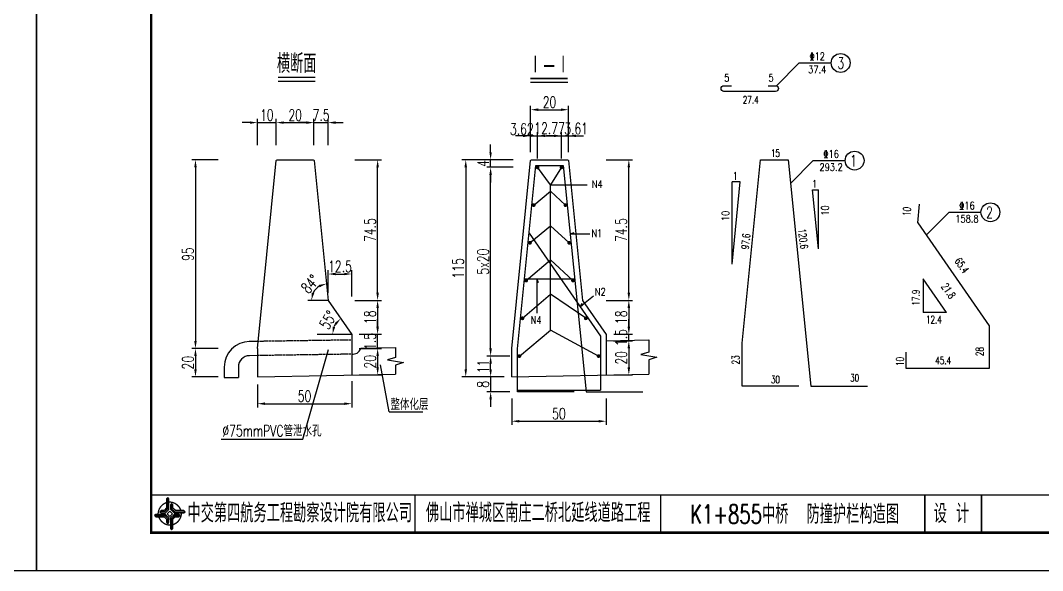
# Model space of a CAD drawing. Header units: millimetres. Extents: x -51 to 12129, y -1309 to -715.
# Drawn here: x 9185.1 to 9455.9, y -1308.7 to -1162.9 of the extents above; entities that cross this region are included whole.
import ezdxf
from ezdxf.enums import TextEntityAlignment as Align

# ---------------------------------------------------------------- set-up
doc = ezdxf.new("R2010")
doc.units = ezdxf.units.MM
doc.header["$LTSCALE"] = 0.25
doc.linetypes.add('HIDDEN', pattern=[0.375, 0.25, -0.125])
doc.layers.add('TEXT', color=7, linetype='Continuous', lineweight=18)
for name, color, linetype in [('图框', 7, 'Continuous'), ('尺寸标注', 2, 'Continuous'), ('文字', 7, 'Continuous'), ('文字字符', 7, 'Continuous'), ('标注', 4, 'Continuous'), ('结构', 7, 'Continuous'), ('结构虚线', 6, 'HIDDEN'), ('钢筋', 6, 'Continuous'), ('钢筋1', 3, 'Continuous'), ('钢筋2', 4, 'Continuous')]:
    doc.layers.add(name, color=color, linetype=linetype)
doc.styles.get("Standard").update_dxf_attribs({"font": 'simplex1.shx', "width": 0.7, "bigfont": 'hztxt.shx'})
doc.styles.add('TEXT', font='simplex1.shx', dxfattribs={"width": 0.7, "bigfont": 'hztxt.shx'})
doc.dimstyles.new('比例1：20', dxfattribs={"dimtxt": 3, "dimasz": 2, "dimexe": 1, "dimexo": 2, "dimgap": 0.5, "dimtad": 1, "dimlfac": 2, "dimzin": 13, "dimdsep": 46, "dimtxsty": 'Standard', "dimcen": -0.09, "dimclrd": 256, "dimclre": 256, "dimclrt": 7, "dimaunit": 1, "dimadec": 0, "dimazin": 0, "dimtfac": 0.0005, "dimtix": 1, "dimtmove": 2, "dimatfit": 3, "dimldrblk": 'DIM', "dimfxl": 0, "dimtolj": 1, "dimtzin": 13, "dimarcsym": 0})

# ---------------------------------------------------------------- blocks, each defined once
blk = doc.blocks.new('*D1771')
at = {"layer": 'Defpoints', "color": 0}
for p in [(9266.65, -1237.07), (9268.06, -1244.46), (9263.76, -1246.07), (9272.9, -1246.07), (9272.9, -1246.07)]:
    blk.add_point(p, dxfattribs=at)
at = {"layer": '标注', "lineweight": -2}
blk.add_arc((9272.9, -1246.07), 5.11, 147.3689, 157.409, dxfattribs=at)
at = {"layer": '标注'}
for points in [[(9268.36, -1243.09), (9268.84, -1243.55), (9269.99, -1241.88)], [(9268.51, -1244.18), (9267.86, -1244.05), (9267.79, -1246.07)]]:
    blk.add_solid(points, dxfattribs=at)
at = {"layer": '标注', "color": 7, "insert": (9266.64, -1242.28), "char_height": 3, "attachment_point": 5, "rotation": 58.792}
blk.add_mtext('\\A1;55°', dxfattribs=at)
blk = doc.blocks.new('DIM')
blk.add_lwpolyline([(-1, -0.1, 0.2, 0, 0), (0, 0, 0, 0, 0)], format="xyseb")
blk = doc.blocks.new('*D1565')
at = {"layer": 'Defpoints', "color": 0}
for p in [(9252.9, -1189.98), (9252.9, -1199.82), (9247.9, -1249.82)]:
    blk.add_point(p, dxfattribs=at)
at = {"layer": '标注', "lineweight": -2}
for p, q in [((9245.9, -1189.98), (9243.9, -1189.98)), ((9247.9, -1195.98), (9247.9, -1188.98)), ((9247.9, -1189.98), (9252.9, -1189.98)), ((9252.9, -1195.98), (9252.9, -1188.98)), ((9254.9, -1189.98), (9256.9, -1189.98))]:
    blk.add_line(p, q, dxfattribs=at)
at = {"layer": '标注'}
for points in [[(9245.9, -1189.64), (9245.9, -1190.31), (9247.9, -1189.98)], [(9254.9, -1189.64), (9254.9, -1190.31), (9252.9, -1189.98)]]:
    blk.add_solid(points, dxfattribs=at)
at = {"layer": '标注', "color": 7, "insert": (9250.4, -1187.98), "char_height": 3, "attachment_point": 5}
blk.add_mtext('\\A1;10', dxfattribs=at)
blk = doc.blocks.new('*D1566')
at = {"layer": 'Defpoints', "color": 0}
for p in [(9262.9, -1189.98), (9252.9, -1199.82), (9262.9, -1199.82)]:
    blk.add_point(p, dxfattribs=at)
at = {"layer": '标注', "lineweight": -2}
for p, q in [((9252.9, -1195.98), (9252.9, -1188.98)), ((9254.9, -1189.98), (9260.9, -1189.98)), ((9262.9, -1195.98), (9262.9, -1188.98))]:
    blk.add_line(p, q, dxfattribs=at)
at = {"layer": '标注'}
for points in [[(9254.9, -1189.64), (9254.9, -1190.31), (9252.9, -1189.98)], [(9260.9, -1189.64), (9260.9, -1190.31), (9262.9, -1189.98)]]:
    blk.add_solid(points, dxfattribs=at)
at = {"layer": '标注', "color": 7, "insert": (9257.9, -1187.98), "char_height": 3, "attachment_point": 5}
blk.add_mtext('\\A1;20', dxfattribs=at)
blk = doc.blocks.new('*D1567')
at = {"layer": 'Defpoints', "color": 0}
for p in [(9266.65, -1189.98), (9262.9, -1199.82), (9266.65, -1237.07)]:
    blk.add_point(p, dxfattribs=at)
at = {"layer": '标注', "lineweight": -2}
for p, q in [((9260.9, -1189.98), (9258.9, -1189.98)), ((9262.9, -1195.98), (9262.9, -1188.98)), ((9262.9, -1189.98), (9266.65, -1189.98)), ((9266.65, -1195.98), (9266.65, -1188.98)), ((9268.65, -1189.98), (9270.65, -1189.98))]:
    blk.add_line(p, q, dxfattribs=at)
at = {"layer": '标注'}
for points in [[(9260.9, -1189.64), (9260.9, -1190.31), (9262.9, -1189.98)], [(9268.65, -1189.64), (9268.65, -1190.31), (9266.65, -1189.98)]]:
    blk.add_solid(points, dxfattribs=at)
at = {"layer": '标注', "color": 7, "insert": (9264.78, -1187.98), "char_height": 3, "attachment_point": 5}
blk.add_mtext('\\A1;7.5', dxfattribs=at)
blk = doc.blocks.new('*D1772')
at = {"layer": 'Defpoints', "color": 0}
for p in [(9272.9, -1230.09), (9266.65, -1237.07), (9272.9, -1246.07)]:
    blk.add_point(p, dxfattribs=at)
at = {"layer": '标注', "lineweight": -2}
for p, q in [((9266.65, -1235.07), (9266.65, -1229.09)), ((9272.9, -1236.09), (9272.9, -1229.09)), ((9268.65, -1230.09), (9270.9, -1230.09))]:
    blk.add_line(p, q, dxfattribs=at)
at = {"layer": '标注'}
for points in [[(9268.65, -1229.75), (9268.65, -1230.42), (9266.65, -1230.09)], [(9270.9, -1229.75), (9270.9, -1230.42), (9272.9, -1230.09)]]:
    blk.add_solid(points, dxfattribs=at)
at = {"layer": '标注', "color": 7, "insert": (9269.78, -1228.09), "char_height": 3, "attachment_point": 5}
blk.add_mtext('\\A1;12.5', dxfattribs=at)
blk = doc.blocks.new('*D1773')
at = {"layer": 'Defpoints', "color": 0}
for p in [(9272.9, -1246.07), (9279.76, -1246.07), (9272.9, -1249.82)]:
    blk.add_point(p, dxfattribs=at)
at = {"layer": '标注', "lineweight": -2}
for p, q in [((9279.76, -1244.07), (9279.76, -1242.07)), ((9274.9, -1246.07), (9280.76, -1246.07)), ((9279.76, -1249.82), (9279.76, -1246.07)), ((9274.9, -1249.82), (9280.76, -1249.82)), ((9279.76, -1251.82), (9279.76, -1253.82))]:
    blk.add_line(p, q, dxfattribs=at)
at = {"layer": '标注'}
for points in [[(9279.43, -1244.07), (9280.09, -1244.07), (9279.76, -1246.07)], [(9279.43, -1251.82), (9280.09, -1251.82), (9279.76, -1249.82)]]:
    blk.add_solid(points, dxfattribs=at)
at = {"layer": '标注', "color": 7, "insert": (9277.76, -1247.95), "char_height": 3, "attachment_point": 5, "rotation": 90}
blk.add_mtext('\\A1;1.5', dxfattribs=at)
blk = doc.blocks.new('*D1774')
at = {"layer": 'Defpoints', "color": 0}
for p in [(9266.65, -1237.07), (9272.9, -1246.07), (9279.76, -1246.07)]:
    blk.add_point(p, dxfattribs=at)
at = {"layer": '标注', "lineweight": -2}
for p, q in [((9273.76, -1237.07), (9280.76, -1237.07)), ((9279.76, -1239.07), (9279.76, -1244.07)), ((9274.9, -1246.07), (9280.76, -1246.07))]:
    blk.add_line(p, q, dxfattribs=at)
at = {"layer": '标注'}
for points in [[(9279.43, -1239.07), (9280.09, -1239.07), (9279.76, -1237.07)], [(9279.43, -1244.07), (9280.09, -1244.07), (9279.76, -1246.07)]]:
    blk.add_solid(points, dxfattribs=at)
at = {"layer": '标注', "color": 7, "insert": (9277.76, -1241.57), "char_height": 3, "attachment_point": 5, "rotation": 90}
blk.add_mtext('\\A1;18', dxfattribs=at)
blk = doc.blocks.new('*D1568')
at = {"layer": 'Defpoints', "color": 0}
for p in [(9262.9, -1199.82), (9279.76, -1199.82), (9266.65, -1237.07)]:
    blk.add_point(p, dxfattribs=at)
at = {"layer": '标注', "lineweight": -2}
for p, q in [((9273.76, -1199.82), (9280.76, -1199.82)), ((9279.76, -1235.07), (9279.76, -1201.82)), ((9273.76, -1237.07), (9280.76, -1237.07))]:
    blk.add_line(p, q, dxfattribs=at)
at = {"layer": '标注'}
for points in [[(9279.43, -1201.82), (9280.09, -1201.82), (9279.76, -1199.82)], [(9279.43, -1235.07), (9280.09, -1235.07), (9279.76, -1237.07)]]:
    blk.add_solid(points, dxfattribs=at)
at = {"layer": '标注', "color": 7, "insert": (9277.76, -1218.45), "char_height": 3, "attachment_point": 5, "rotation": 90}
blk.add_mtext('\\A1;74.5', dxfattribs=at)
blk = doc.blocks.new('*D1569')
at = {"layer": 'Defpoints', "color": 0}
for p in [(9252.9, -1199.82), (9231.49, -1249.82), (9247.05, -1249.82)]:
    blk.add_point(p, dxfattribs=at)
at = {"layer": '标注', "lineweight": -2}
for p, q in [((9237.49, -1199.82), (9230.49, -1199.82)), ((9231.49, -1201.82), (9231.49, -1247.82)), ((9237.49, -1249.82), (9230.49, -1249.82))]:
    blk.add_line(p, q, dxfattribs=at)
at = {"layer": '标注'}
for points in [[(9231.16, -1201.82), (9231.83, -1201.82), (9231.49, -1199.82)], [(9231.16, -1247.82), (9231.83, -1247.82), (9231.49, -1249.82)]]:
    blk.add_solid(points, dxfattribs=at)
at = {"layer": '标注', "color": 7, "insert": (9229.49, -1224.82), "char_height": 3, "attachment_point": 5, "rotation": 90}
blk.add_mtext('\\A1;95', dxfattribs=at)
blk = doc.blocks.new('*D1570')
at = {"layer": 'Defpoints', "color": 0}
for p in [(9272.9, -1254.82), (9247.9, -1257.33), (9272.9, -1264.45)]:
    blk.add_point(p, dxfattribs=at)
at = {"layer": '标注', "lineweight": -2}
for p, q in [((9247.9, -1259.33), (9247.9, -1265.45)), ((9272.9, -1258.45), (9272.9, -1265.45)), ((9249.9, -1264.45), (9270.9, -1264.45))]:
    blk.add_line(p, q, dxfattribs=at)
at = {"layer": '标注'}
for points in [[(9249.9, -1264.11), (9249.9, -1264.78), (9247.9, -1264.45)], [(9270.9, -1264.11), (9270.9, -1264.78), (9272.9, -1264.45)]]:
    blk.add_solid(points, dxfattribs=at)
at = {"layer": '标注', "color": 7, "insert": (9260.4, -1262.45), "char_height": 3, "attachment_point": 5}
blk.add_mtext('\\A1;50', dxfattribs=at)
blk = doc.blocks.new('*D1571')
at = {"layer": 'Defpoints', "color": 0}
for p in [(9247.9, -1249.82), (9231.49, -1257.33), (9247.9, -1257.33)]:
    blk.add_point(p, dxfattribs=at)
at = {"layer": '标注', "lineweight": -2}
for p, q in [((9237.49, -1249.82), (9230.49, -1249.82)), ((9231.49, -1251.82), (9231.49, -1255.33)), ((9237.49, -1257.33), (9230.49, -1257.33))]:
    blk.add_line(p, q, dxfattribs=at)
at = {"layer": '标注'}
for points in [[(9231.16, -1251.82), (9231.83, -1251.82), (9231.49, -1249.82)], [(9231.16, -1255.33), (9231.83, -1255.33), (9231.49, -1257.33)]]:
    blk.add_solid(points, dxfattribs=at)
at = {"layer": '标注', "color": 7, "insert": (9229.49, -1253.58), "char_height": 3, "attachment_point": 5, "rotation": 90}
blk.add_mtext('\\A1;20', dxfattribs=at)
blk = doc.blocks.new('*D1572')
at = {"layer": 'Defpoints', "color": 0}
for p in [(9272.9, -1249.82), (9272.9, -1256.83), (9279.76, -1256.83)]:
    blk.add_point(p, dxfattribs=at)
at = {"layer": '标注', "lineweight": -2}
for p, q in [((9274.9, -1249.82), (9280.76, -1249.82)), ((9279.76, -1251.82), (9279.76, -1254.83)), ((9274.9, -1256.83), (9280.76, -1256.83))]:
    blk.add_line(p, q, dxfattribs=at)
at = {"layer": '标注'}
for points in [[(9279.43, -1251.82), (9280.09, -1251.82), (9279.76, -1249.82)], [(9279.43, -1254.83), (9280.09, -1254.83), (9279.76, -1256.83)]]:
    blk.add_solid(points, dxfattribs=at)
at = {"layer": '标注', "color": 7, "insert": (9277.76, -1253.33), "char_height": 3, "attachment_point": 5, "rotation": 90}
blk.add_mtext('\\A1;20', dxfattribs=at)
blk = doc.blocks.new('*D1573')
at = {"layer": 'Defpoints', "color": 0}
for p in [(9262.9, -1199.82), (9264.17, -1233.38), (9261.23, -1237.07), (9266.65, -1237.07), (9266.65, -1237.07)]:
    blk.add_point(p, dxfattribs=at)
at = {"layer": '标注', "lineweight": -2}
blk.add_arc((9266.65, -1237.07), 4.45, 121.7168, 154.0319, dxfattribs=at)
at = {"layer": '标注'}
for points in [[(9264.2, -1232.97), (9264.42, -1233.6), (9266.2, -1232.65)], [(9262.97, -1235.2), (9262.32, -1235.05), (9262.2, -1237.07)]]:
    blk.add_solid(points, dxfattribs=at)
at = {"layer": '标注', "color": 7, "insert": (9261.87, -1232.75), "char_height": 3, "attachment_point": 5, "rotation": 47.8743}
blk.add_mtext('\\A1;84°', dxfattribs=at)
blk = doc.blocks.new('*D1775')
at = {"layer": 'Defpoints', "color": 0}
for p in [(9340.27, -1247.78), (9340.31, -1246.07), (9346.32, -1246.07)]:
    blk.add_point(p, dxfattribs=at)
at = {"layer": '标注', "lineweight": -2}
for p, q in [((9346.32, -1244.07), (9346.32, -1242.07)), ((9342.27, -1247.78), (9347.32, -1247.78)), ((9342.31, -1246.07), (9347.32, -1246.07)), ((9346.32, -1247.78), (9346.32, -1246.07)), ((9346.32, -1249.78), (9346.32, -1251.78))]:
    blk.add_line(p, q, dxfattribs=at)
at = {"layer": '标注'}
for points in [[(9345.99, -1244.07), (9346.65, -1244.07), (9346.32, -1246.07)], [(9345.99, -1249.78), (9346.65, -1249.78), (9346.32, -1247.78)]]:
    blk.add_solid(points, dxfattribs=at)
at = {"layer": '标注', "color": 7, "insert": (9344.32, -1246.93), "char_height": 3, "attachment_point": 5, "rotation": 90}
blk.add_mtext('\\A1;1.5', dxfattribs=at)
blk = doc.blocks.new('*D1776')
at = {"layer": 'Defpoints', "color": 0}
for p in [(9334.06, -1237.07), (9340.31, -1246.07), (9346.32, -1246.07)]:
    blk.add_point(p, dxfattribs=at)
at = {"layer": '标注', "lineweight": -2}
for p, q in [((9340.32, -1237.07), (9347.32, -1237.07)), ((9346.32, -1239.07), (9346.32, -1244.07)), ((9342.31, -1246.07), (9347.32, -1246.07))]:
    blk.add_line(p, q, dxfattribs=at)
at = {"layer": '标注'}
for points in [[(9345.99, -1239.07), (9346.65, -1239.07), (9346.32, -1237.07)], [(9345.99, -1244.07), (9346.65, -1244.07), (9346.32, -1246.07)]]:
    blk.add_solid(points, dxfattribs=at)
at = {"layer": '标注', "color": 7, "insert": (9344.32, -1241.57), "char_height": 3, "attachment_point": 5, "rotation": 90}
blk.add_mtext('\\A1;18', dxfattribs=at)
blk = doc.blocks.new('*D1574')
at = {"layer": 'Defpoints', "color": 0}
for p in [(9330.31, -1199.82), (9346.32, -1199.82), (9334.06, -1237.07)]:
    blk.add_point(p, dxfattribs=at)
at = {"layer": '标注', "lineweight": -2}
for p, q in [((9340.32, -1199.82), (9347.32, -1199.82)), ((9346.32, -1235.07), (9346.32, -1201.82)), ((9340.32, -1237.07), (9347.32, -1237.07))]:
    blk.add_line(p, q, dxfattribs=at)
at = {"layer": '标注'}
for points in [[(9345.99, -1201.82), (9346.65, -1201.82), (9346.32, -1199.82)], [(9345.99, -1235.07), (9346.65, -1235.07), (9346.32, -1237.07)]]:
    blk.add_solid(points, dxfattribs=at)
at = {"layer": '标注', "color": 7, "insert": (9344.32, -1218.45), "char_height": 3, "attachment_point": 5, "rotation": 90}
blk.add_mtext('\\A1;74.5', dxfattribs=at)
blk = doc.blocks.new('*D1575')
at = {"layer": 'Defpoints', "color": 0}
for p in [(9340.31, -1254.82), (9315.31, -1257.33), (9340.31, -1269.09)]:
    blk.add_point(p, dxfattribs=at)
at = {"layer": '标注', "lineweight": -2}
for p, q in [((9315.31, -1263.09), (9315.31, -1270.09)), ((9340.31, -1263.09), (9340.31, -1270.09)), ((9317.31, -1269.09), (9338.31, -1269.09))]:
    blk.add_line(p, q, dxfattribs=at)
at = {"layer": '标注'}
for points in [[(9317.31, -1268.76), (9317.31, -1269.43), (9315.31, -1269.09)], [(9338.31, -1268.76), (9338.31, -1269.43), (9340.31, -1269.09)]]:
    blk.add_solid(points, dxfattribs=at)
at = {"layer": '标注', "color": 7, "insert": (9327.81, -1267.09), "char_height": 3, "attachment_point": 5}
blk.add_mtext('\\A1;50', dxfattribs=at)
blk = doc.blocks.new('*D1576')
at = {"layer": 'Defpoints', "color": 0}
for p in [(9340.27, -1247.78), (9340.31, -1256.83), (9346.32, -1256.83)]:
    blk.add_point(p, dxfattribs=at)
at = {"layer": '标注', "lineweight": -2}
for p, q in [((9342.27, -1247.78), (9347.32, -1247.78)), ((9346.32, -1249.78), (9346.32, -1254.83)), ((9342.31, -1256.83), (9347.32, -1256.83))]:
    blk.add_line(p, q, dxfattribs=at)
at = {"layer": '标注'}
for points in [[(9345.99, -1249.78), (9346.65, -1249.78), (9346.32, -1247.78)], [(9345.99, -1254.83), (9346.65, -1254.83), (9346.32, -1256.83)]]:
    blk.add_solid(points, dxfattribs=at)
at = {"layer": '标注', "color": 7, "insert": (9344.32, -1252.3), "char_height": 3, "attachment_point": 5, "rotation": 90}
blk.add_mtext('\\A1;20', dxfattribs=at)
blk = doc.blocks.new('*D1577')
at = {"layer": 'Defpoints', "color": 0}
for p in [(9309.7, -1251.82), (9316.81, -1251.82), (9315.31, -1257.33)]:
    blk.add_point(p, dxfattribs=at)
at = {"layer": '标注', "lineweight": -2}
for p, q in [((9314.81, -1251.82), (9308.7, -1251.82)), ((9309.7, -1255.33), (9309.7, -1253.82)), ((9313.31, -1257.33), (9308.7, -1257.33))]:
    blk.add_line(p, q, dxfattribs=at)
at = {"layer": '标注'}
for points in [[(9309.37, -1253.82), (9310.03, -1253.82), (9309.7, -1251.82)], [(9309.37, -1255.33), (9310.03, -1255.33), (9309.7, -1257.33)]]:
    blk.add_solid(points, dxfattribs=at)
at = {"layer": '标注', "color": 7, "insert": (9307.7, -1254.58), "char_height": 3, "attachment_point": 5, "rotation": 90}
blk.add_mtext('\\A1;11', dxfattribs=at)
blk = doc.blocks.new('*D1578')
at = {"layer": 'Defpoints', "color": 0}
for p in [(9309.7, -1201.82), (9321.62, -1201.82), (9316.81, -1251.82)]:
    blk.add_point(p, dxfattribs=at)
at = {"layer": '标注', "lineweight": -2}
for p, q in [((9315.7, -1201.82), (9308.7, -1201.82)), ((9309.7, -1249.82), (9309.7, -1203.82)), ((9314.81, -1251.82), (9308.7, -1251.82))]:
    blk.add_line(p, q, dxfattribs=at)
at = {"layer": '标注'}
for points in [[(9309.37, -1203.82), (9310.03, -1203.82), (9309.7, -1201.82)], [(9309.37, -1249.82), (9310.03, -1249.82), (9309.7, -1251.82)]]:
    blk.add_solid(points, dxfattribs=at)
at = {"layer": '标注', "color": 7, "insert": (9307.7, -1226.82), "char_height": 3, "attachment_point": 5, "rotation": 90}
blk.add_mtext('\\A1;5x20', dxfattribs=at)
blk = doc.blocks.new('*D1579')
at = {"layer": 'Defpoints', "color": 0}
for p in [(9309.7, -1199.82), (9321.62, -1199.82), (9321.62, -1201.82)]:
    blk.add_point(p, dxfattribs=at)
at = {"layer": '标注', "lineweight": -2}
for p, q in [((9309.7, -1197.82), (9309.7, -1195.82)), ((9315.7, -1199.82), (9308.7, -1199.82)), ((9315.7, -1201.82), (9308.7, -1201.82)), ((9309.7, -1201.82), (9309.7, -1199.82)), ((9309.7, -1203.82), (9309.7, -1205.82))]:
    blk.add_line(p, q, dxfattribs=at)
at = {"layer": '标注'}
for points in [[(9309.37, -1197.82), (9310.03, -1197.82), (9309.7, -1199.82)], [(9309.37, -1203.82), (9310.03, -1203.82), (9309.7, -1201.82)]]:
    blk.add_solid(points, dxfattribs=at)
at = {"layer": '标注', "color": 7, "insert": (9307.7, -1200.82), "char_height": 3, "attachment_point": 5, "rotation": 90}
blk.add_mtext('\\A1;4', dxfattribs=at)
blk = doc.blocks.new('*D1580')
at = {"layer": 'Defpoints', "color": 0}
for p in [(9321.62, -1199.82), (9303.11, -1257.33), (9313.31, -1257.33)]:
    blk.add_point(p, dxfattribs=at)
at = {"layer": '标注', "lineweight": -2}
for p, q in [((9309.11, -1199.82), (9302.11, -1199.82)), ((9303.11, -1201.82), (9303.11, -1255.33)), ((9309.11, -1257.33), (9302.11, -1257.33))]:
    blk.add_line(p, q, dxfattribs=at)
at = {"layer": '标注'}
for points in [[(9302.77, -1201.82), (9303.44, -1201.82), (9303.11, -1199.82)], [(9302.77, -1255.33), (9303.44, -1255.33), (9303.11, -1257.33)]]:
    blk.add_solid(points, dxfattribs=at)
at = {"layer": '标注', "color": 7, "insert": (9301.11, -1228.58), "char_height": 3, "attachment_point": 5, "rotation": 90}
blk.add_mtext('\\A1;115', dxfattribs=at)
blk = doc.blocks.new('*D1581')
at = {"layer": 'Defpoints', "color": 0}
for p in [(9315.31, -1257.33), (9309.7, -1261.3), (9316.81, -1261.3)]:
    blk.add_point(p, dxfattribs=at)
at = {"layer": '标注', "lineweight": -2}
for p, q in [((9309.7, -1255.33), (9309.7, -1253.33)), ((9313.31, -1257.33), (9308.7, -1257.33)), ((9309.7, -1257.33), (9309.7, -1261.3)), ((9314.81, -1261.3), (9308.7, -1261.3)), ((9309.7, -1263.3), (9309.7, -1265.3))]:
    blk.add_line(p, q, dxfattribs=at)
at = {"layer": '标注'}
for points in [[(9309.37, -1255.33), (9310.03, -1255.33), (9309.7, -1257.33)], [(9309.37, -1263.3), (9310.03, -1263.3), (9309.7, -1261.3)]]:
    blk.add_solid(points, dxfattribs=at)
at = {"layer": '标注', "color": 7, "insert": (9307.7, -1259.31), "char_height": 3, "attachment_point": 5, "rotation": 90}
blk.add_mtext('\\A1;8', dxfattribs=at)
blk = doc.blocks.new('*D1582')
at = {"layer": 'Defpoints', "color": 0}
for p in [(9322.12, -1193.48), (9320.31, -1199.82), (9322.12, -1201.82)]:
    blk.add_point(p, dxfattribs=at)
at = {"layer": '标注', "lineweight": -2}
for p, q in [((9318.31, -1193.48), (9316.31, -1193.48)), ((9320.31, -1197.82), (9320.31, -1192.48)), ((9320.31, -1193.48), (9322.12, -1193.48)), ((9322.12, -1199.48), (9322.12, -1192.48)), ((9324.12, -1193.48), (9326.12, -1193.48))]:
    blk.add_line(p, q, dxfattribs=at)
at = {"layer": '标注'}
for points in [[(9318.31, -1193.14), (9318.31, -1193.81), (9320.31, -1193.48)], [(9324.12, -1193.14), (9324.12, -1193.81), (9322.12, -1193.48)]]:
    blk.add_solid(points, dxfattribs=at)
at = {"layer": '标注', "color": 7, "insert": (9317.97, -1191.7), "char_height": 3, "attachment_point": 5}
blk.add_mtext('\\A1;3.62', dxfattribs=at)
blk = doc.blocks.new('*D1583')
at = {"layer": 'Defpoints', "color": 0}
for p in [(9328.5, -1193.48), (9322.12, -1201.82), (9328.5, -1201.82)]:
    blk.add_point(p, dxfattribs=at)
at = {"layer": '标注', "lineweight": -2}
for p, q in [((9320.12, -1193.48), (9318.12, -1193.48)), ((9322.12, -1199.48), (9322.12, -1192.48)), ((9322.12, -1193.48), (9328.5, -1193.48)), ((9328.5, -1199.48), (9328.5, -1192.48)), ((9330.5, -1193.48), (9332.5, -1193.48))]:
    blk.add_line(p, q, dxfattribs=at)
at = {"layer": '标注'}
for points in [[(9320.12, -1193.14), (9320.12, -1193.81), (9322.12, -1193.48)], [(9330.5, -1193.14), (9330.5, -1193.81), (9328.5, -1193.48)]]:
    blk.add_solid(points, dxfattribs=at)
at = {"layer": '标注', "color": 7, "insert": (9325.31, -1191.48), "char_height": 3, "attachment_point": 5}
blk.add_mtext('\\A1;12.77', dxfattribs=at)
blk = doc.blocks.new('*D1584')
at = {"layer": 'Defpoints', "color": 0}
for p in [(9330.31, -1193.48), (9328.5, -1201.82), (9330.31, -1199.82)]:
    blk.add_point(p, dxfattribs=at)
at = {"layer": '标注', "lineweight": -2}
for p, q in [((9326.5, -1193.48), (9324.5, -1193.48)), ((9328.5, -1199.48), (9328.5, -1192.48)), ((9328.5, -1193.48), (9330.31, -1193.48)), ((9330.31, -1197.82), (9330.31, -1192.48)), ((9332.31, -1193.48), (9334.31, -1193.48))]:
    blk.add_line(p, q, dxfattribs=at)
at = {"layer": '标注'}
for points in [[(9326.5, -1193.14), (9326.5, -1193.81), (9328.5, -1193.48)], [(9332.31, -1193.14), (9332.31, -1193.81), (9330.31, -1193.48)]]:
    blk.add_solid(points, dxfattribs=at)
at = {"layer": '标注', "color": 7, "insert": (9332.36, -1191.55), "char_height": 3, "attachment_point": 5}
blk.add_mtext('\\A1;3.61', dxfattribs=at)
blk = doc.blocks.new('*D1585')
at = {"layer": 'Defpoints', "color": 0}
for p in [(9330.31, -1186.56), (9320.31, -1199.82), (9330.31, -1199.82)]:
    blk.add_point(p, dxfattribs=at)
at = {"layer": '标注', "lineweight": -2}
for p, q in [((9320.31, -1192.56), (9320.31, -1185.56)), ((9330.31, -1192.56), (9330.31, -1185.56)), ((9322.31, -1186.56), (9328.31, -1186.56))]:
    blk.add_line(p, q, dxfattribs=at)
at = {"layer": '标注'}
for points in [[(9322.31, -1186.22), (9322.31, -1186.89), (9320.31, -1186.56)], [(9328.31, -1186.22), (9328.31, -1186.89), (9330.31, -1186.56)]]:
    blk.add_solid(points, dxfattribs=at)
at = {"layer": '标注', "color": 7, "insert": (9325.31, -1184.56), "char_height": 3, "attachment_point": 5}
blk.add_mtext('\\A1;20', dxfattribs=at)
blk = doc.blocks.new('tb')
at = {"lineweight": -3}
h = blk.add_hatch(color=256, dxfattribs=at)
h.paths.add_polyline_path([(-1.23, -0.13), (-3.78, -0.14), (-4.14, -0.41), (-1.4, -0.44), (-0.56, -1.24), (-0.54, -2.62), (-0.27, -2.2), (-0.26, -1.06)])
h.paths.add_polyline_path([(0.13, -1.08), (0.14, -3.86), (0.41, -4.26), (0.44, -1.24), (1.25, -0.43), (2.66, -0.43), (2.26, -0.16), (1.07, -0.15)])
h.paths.add_polyline_path([(1.08, 0.3), (3.62, 0.3), (4.02, 0.56), (1.25, 0.57), (0.43, 1.39), (0.43, 2.8), (0.16, 2.41), (0.15, 1.24)])
h.paths.add_polyline_path([(-0.28, 1.21), (-0.28, 3.99), (-0.56, 4.39), (-0.57, 1.41), (-1.38, 0.6), (-2.74, 0.56), (-2.33, 0.3), (-1.2, 0.29)])
for p, q in [((-0.56, 4.39), (-0.57, 1.41)), ((0.43, 2.8), (0.43, 1.39)), ((-1.38, 0.6), (-2.74, 0.56)), ((-0.57, 1.41), (-1.38, 0.6)), ((0.43, 1.39), (1.25, 0.57)), ((1.25, 0.57), (4.02, 0.56)), ((-4.14, -0.41), (-1.4, -0.44)), ((-1.4, -0.44), (-0.56, -1.24)), ((-0.56, -1.24), (-0.54, -2.62)), ((0.41, -4.26), (0.44, -1.24)), ((0.44, -1.24), (1.25, -0.43)), ((1.25, -0.43), (2.66, -0.43))]:
    blk.add_line(p, q, dxfattribs=at)
at = {"lineweight": -3, "const_width": 0.35, "flags": 128}
for points in [[(-0.9, 3.02, 0.324167), (-3.16, -0.14)], [(2.88, 0.92, 0.324403), (-0.24, 3.15)], [(0.75, -2.86, 0.325418), (3.02, 0.26)], [(-2.98, -0.76, 0.322976), (0.14, -2.98)]]:
    blk.add_lwpolyline(points, format="xyb", dxfattribs=at)
at = {"lineweight": -3, "flags": 128}
for points in [[(-0.9, 3.99), (-0.9, 1.58), (-1.53, 0.91), (-2.34, 0.91), (-2.74, 0.56), (-2.33, 0.3), (-1.2, 0.29), (-0.28, 1.21), (-0.28, 3.99), (-0.56, 4.39)], [(3.62, 0.92), (1.43, 0.92), (0.77, 1.54), (0.77, 2.38), (0.43, 2.8), (0.16, 2.41), (0.15, 1.24), (1.08, 0.3), (3.62, 0.3), (4.02, 0.56)], [(-0.04, 0.77), (0.68, 0.04), (-0.04, -0.69), (-0.77, 0.05)], [(-3.73, -0.76), (-1.54, -0.76), (-0.89, -1.39), (-0.89, -2.21), (-0.54, -2.62), (-0.27, -2.2), (-0.26, -1.06), (-1.23, -0.13), (-3.78, -0.14), (-4.14, -0.41)], [(0.75, -3.85), (0.75, -1.43), (1.4, -0.78), (2.26, -0.78), (2.66, -0.43), (2.26, -0.16), (1.07, -0.15), (0.13, -1.08), (0.14, -3.86), (0.41, -4.26)]]:
    blk.add_lwpolyline(points, close=True, dxfattribs=at)
blk = doc.blocks.new('123')
at = {"layer": '图框', "color": 2}
blk.add_lwpolyline([(369.33, -1011.65), (369.33, -714.65), (-50.67, -714.65), (-50.67, -1011.65)], close=True, dxfattribs=at)

msp = doc.modelspace()

# ---------------------------------------------------------------- linework, layer by layer
at = {"const_width": 0.7}
msp.add_lwpolyline([(9219.75412, -1298.65471), (9599.75412, -1298.65471), (9599.75412, -1021.65471), (9219.75412, -1021.65471)], close=True, dxfattribs=at)
at = {"ltscale": 2}
for points in [[(9351.62304, -1247.55127), (9351.62304, -1250.7576), (9349.52304, -1251.4576), (9353.72304, -1252.1576), (9351.62304, -1252.8576), (9351.62304, -1256.59998)], [(9284.50208, -1249.59275), (9284.50208, -1252.16572), (9282.40208, -1252.86572), (9286.60208, -1253.56572), (9284.50208, -1254.26572), (9284.50208, -1256.59415)]]:
    msp.add_lwpolyline(points, dxfattribs=at)
at = {"const_width": 0.4}
msp.add_lwpolyline([(9219.75412, -1288.65471), (9599.75412, -1288.65471)], dxfattribs=at)
at = {"layer": '图框', "const_width": 0.4}
for points in [[(9289.64754, -1288.65471), (9289.64754, -1298.65471)], [(9354.75412, -1298.65471), (9354.75412, -1288.65471)], [(9424.75412, -1298.65471), (9424.75412, -1288.65471)], [(9439.75412, -1298.65471), (9439.75412, -1288.65471)]]:
    msp.add_lwpolyline(points, dxfattribs=at)
at = {"layer": '文字'}
for p, q in [((9253.36554, -1178.9968), (9263.22812, -1178.9968)), ((9320.25974, -1179.26916), (9330.12232, -1179.26916))]:
    msp.add_line(p, q, dxfattribs=at)
at = {"layer": '文字', "const_width": 0.4}
for points in [[(9253.36554, -1177.9968), (9263.22812, -1177.9968)], [(9320.25974, -1178.26916), (9330.12232, -1178.26916)]]:
    msp.add_lwpolyline(points, dxfattribs=at)
at = {"layer": '文字'}
for centre in [(9402.44399, -1174.18149), (9406.14413, -1200.04425), (9442.125, -1213.73856)]:
    msp.add_circle(centre, 2.5, dxfattribs=at)
at = {"layer": '标注'}
for p, q in [((9385.43264, -1180.23435), (9391.48551, -1174.18149)), ((9391.48551, -1174.18149), (9399.94399, -1174.18149)), ((9325.54516, -1206.47785), (9322.12286, -1201.82478)), ((9328.50411, -1201.82478), (9325.54516, -1206.47785)), ((9389.13278, -1206.09711), (9395.18564, -1200.04425)), ((9395.18564, -1200.04425), (9403.64413, -1200.04425)), ((9325.54516, -1244.96449), (9325.54516, -1206.47785)), ((9325.54516, -1206.47785), (9335.31339, -1206.47785)), ((9373.66288, -1227.46479), (9375.84341, -1205.65956)), ((9373.66288, -1227.46479), (9373.66288, -1205.65956)), ((9375.84341, -1205.65956), (9373.66288, -1205.65956)), ((9396.59804, -1223.40302), (9394.94687, -1207.74614)), ((9394.94687, -1207.74614), (9396.59804, -1207.74614)), ((9396.59804, -1223.40302), (9396.59804, -1207.74614)), ((9321.12286, -1211.82478), (9325.54516, -1208.1726)), ((9329.51083, -1211.82478), (9325.54516, -1208.1726)), ((9425.11365, -1219.79142), (9431.16652, -1213.73856)), ((9431.16652, -1213.73856), (9439.625, -1213.73856)), ((9320.12286, -1221.82478), (9325.54516, -1217.33912)), ((9330.51754, -1221.82478), (9325.54516, -1217.33912)), ((9330.78281, -1219.46809), (9331.81543, -1219.12231)), ((9330.78281, -1219.46809), (9335.95783, -1219.46809)), ((9319.12286, -1231.82478), (9325.54516, -1226.34106)), ((9331.52425, -1231.82478), (9325.54516, -1226.34106)), ((9321.91439, -1231.32478), (9321.91439, -1240.49659)), ((9321.91439, -1231.32478), (9322.26017, -1232.3574)), ((9321.91439, -1231.32478), (9321.91439, -1233.09529)), ((9430.49685, -1240.25913), (9424.29423, -1231.32737)), ((9424.29423, -1231.32737), (9424.29423, -1240.25913)), ((9318.12286, -1241.82478), (9325.54516, -1235.41743)), ((9334.92654, -1241.82478), (9325.54516, -1235.41743)), ((9333.39359, -1238.74075), (9334.77208, -1237.62968)), ((9334.77208, -1237.62968), (9336.95717, -1235.86847)), ((9333.39359, -1238.74075), (9333.98058, -1237.82352)), ((9430.49685, -1240.25913), (9424.29423, -1240.25913)), ((9317.31288, -1251.82478), (9325.54516, -1244.96449)), ((9338.31288, -1251.82478), (9325.54516, -1244.96449)), ((9259.97205, -1273.85062), (9266.73229, -1250.08915)), ((9282.83083, -1266.56046), (9280.49283, -1254.15037)), ((9282.83083, -1266.56046), (9291.70503, -1266.56046)), ((9238.33564, -1273.85062), (9259.97205, -1273.85062))]:
    msp.add_line(p, q, dxfattribs=at)
at = {"layer": '结构'}
for p, q in [((9340.31288, -1247.77748), (9351.62304, -1247.55127)), ((9275.33051, -1249.77618), (9284.50208, -1249.59275)), ((9247.90041, -1257.32618), (9284.50208, -1256.59415)), ((9315.31288, -1257.32618), (9351.62304, -1256.59998))]:
    msp.add_line(p, q, dxfattribs=at)
msp.add_spline([(9272.90041, -1251.32478), (9274.3436, -1251.05156), (9275.33051, -1249.77618)], degree=3, dxfattribs=at)
at = {"layer": '结构虚线', "linetype": 'ByBlock'}
for p, q in [((9248.08819, -1247.94696), (9245.69034, -1247.98293)), ((9247.90041, -1251.69978), (9245.82203, -1251.73096)), ((9239.11702, -1254.73062), (9239.11702, -1257.4787)), ((9242.86702, -1254.73062), (9242.86702, -1257.4787)), ((9239.11702, -1257.4787), (9242.86702, -1257.4787))]:
    msp.add_line(p, q, dxfattribs=at)
at = {"layer": '结构虚线'}
for p, q in [((9272.90041, -1247.57478), (9248.08819, -1247.94696)), ((9272.90041, -1251.32478), (9247.90034, -1251.69978))]:
    msp.add_line(p, q, dxfattribs=at)
at = {"layer": '结构虚线', "linetype": 'ByBlock'}
for radius, start in [(6.75, 90.2188367), (3, 90.8593722)]:
    msp.add_arc((9245.86702, -1254.73062), radius, start, 180, dxfattribs=at)
at = {"layer": '钢筋'}
for p, q in [((9316.81288, -1249.89959), (9321.67036, -1201.32478)), ((9321.67036, -1201.32478), (9328.95631, -1201.32478)), ((9328.95631, -1201.32478), (9334.99378, -1261.29698)), ((9376.35791, -1248.39959), (9381.21539, -1199.82478)), ((9381.21539, -1199.82478), (9388.50134, -1199.82478)), ((9388.50134, -1199.82478), (9394.5388, -1259.79698)), ((9422.87541, -1216.56838), (9423.37541, -1211.56836)), ((9422.87543, -1216.56837), (9441.81292, -1243.83837)), ((9319.87539, -1219.27454), (9338.81288, -1246.54453)), ((9318.67036, -1231.32478), (9331.97644, -1231.32478)), ((9441.81292, -1243.83837), (9441.81292, -1255.131)), ((9338.81288, -1246.54453), (9338.81288, -1260.85698)), ((9376.35791, -1259.79698), (9376.35791, -1248.39959)), ((9316.81288, -1261.29698), (9316.81288, -1249.89959)), ((9419.81292, -1255.131), (9419.81292, -1250.81833)), ((9441.81292, -1255.131), (9419.81292, -1255.131)), ((9316.81288, -1260.85698), (9338.81288, -1260.85698)), ((9331.81288, -1261.29698), (9316.81288, -1261.29698)), ((9334.99378, -1261.29698), (9349.99378, -1261.29698)), ((9391.35791, -1259.79698), (9376.35791, -1259.79698)), ((9394.5388, -1259.79698), (9409.5388, -1259.79698))]:
    msp.add_line(p, q, dxfattribs=at)
msp.add_lwpolyline([(9383.22115, -1180.20391), (9385.22115, -1180.20391, -1), (9385.22115, -1181.70391), (9371.52115, -1181.70391, -1), (9371.52115, -1180.20391), (9373.52115, -1180.20391)], format="xyb", dxfattribs=at)
at = {"layer": '钢筋', "const_width": 0.5}
for points in [[(9321.8704, -1201.82478, 1), (9322.3704, -1201.82478, 1)], [(9328.25411, -1201.82478, 1), (9328.75411, -1201.82478, 1)], [(9320.87286, -1211.82478, 1), (9321.37286, -1211.82478, 1)], [(9329.26083, -1211.82478, 1), (9329.76083, -1211.82478, 1)], [(9319.87286, -1221.82478, 1), (9320.37286, -1221.82478, 1)], [(9330.26754, -1221.82478, 1), (9330.76754, -1221.82478, 1)], [(9318.87286, -1231.82478, 1), (9319.37286, -1231.82478, 1)], [(9331.27425, -1231.82478, 1), (9331.77425, -1231.82478, 1)], [(9317.87286, -1241.82478, 1), (9318.37286, -1241.82478, 1)], [(9334.67654, -1241.82478, 1), (9335.17654, -1241.82478, 1)], [(9317.06288, -1251.82478, 1), (9317.56288, -1251.82478, 1)], [(9338.06288, -1251.82478, 1), (9338.56288, -1251.82478, 1)]]:
    msp.add_lwpolyline(points, format="xyb", close=True, dxfattribs=at)
at = {"layer": '钢筋1', "color": 7}
for p, q in [((9266.65041, -1237.07478), (9261.2268, -1237.07478)), ((9272.90041, -1246.07478), (9263.75906, -1246.07478))]:
    msp.add_line(p, q, dxfattribs=at)
for points in [[(9247.90041, -1249.82478), (9252.87789, -1200.0499, -0.385313586), (9253.12665, -1199.82478), (9262.67431, -1199.82478, -0.385122823), (9262.92305, -1200.04974), (9266.65041, -1237.07478), (9272.90041, -1246.07478), (9272.90041, -1256.82618)], [(9315.31288, -1257.32618), (9315.31288, -1249.82478), (9320.29037, -1200.0499, -0.385313586), (9320.53913, -1199.82478), (9330.08679, -1199.82478, -0.385122823), (9330.33553, -1200.04974), (9334.06288, -1237.07478), (9340.31288, -1246.07478), (9340.31288, -1256.82618)]]:
    msp.add_lwpolyline(points, format="xyb", dxfattribs=at)
at = {"layer": '钢筋2'}
msp.add_line((9247.90041, -1249.82478), (9247.90041, -1257.32618), dxfattribs=at)

# ---------------------------------------------------------------- block references
at = {"lineweight": -3}
msp.add_blockref('tb', (9224.74985, -1293.64937), dxfattribs=at)
at = {"layer": '标注'}
for p in [(8820, -297), (9240, -297)]:
    msp.add_blockref('123', p, dxfattribs=at)

# ---------------------------------------------------------------- texts
at = {"layer": 'TEXT', "style": 'TEXT', "width": 0.8}
for s, p in [('%%13212', (9396.22752, -1173.4132)), ('37.4', (9396.22752, -1176.9132)), ('%%13216', (9399.92765, -1199.27596)), ('293.2', (9399.92765, -1202.77596)), ('%%13216', (9435.90852, -1212.97027)), ('158.8', (9435.90852, -1216.47027))]:
    msp.add_text(s, height=2, dxfattribs=at).set_placement(p, align=Align.CENTER)
at = {"layer": 'TEXT', "linetype": 'Continuous', "style": 'TEXT', "width": 0.8}
for s, p in [('N4', (9336.50143, -1207.2978)), ('N1', (9336.39877, -1220.3115)), ('N2', (9337.32231, -1235.82392)), ('N4', (9320.30362, -1243.30133))]:
    msp.add_text(s, height=2, dxfattribs=at).set_placement(p)
at = {"layer": '图框', "width": 0.7}
for s, p in [('中交第四航务工程勘察设计院有限公司', (9259.11923, -1293.40626)), ('佛山市禅城区南庄二桥北延线道路工程', (9322.29837, -1293.34001)), ('设 计', (9431.79879, -1293.56012))]:
    msp.add_text(s, height=5, dxfattribs=at).set_placement(p, align=Align.MIDDLE_CENTER)
msp.add_text('K1+855中桥  防撞护栏构造图', height=5, dxfattribs=at).set_placement((9390.22662, -1293.45471), align=Align.MIDDLE)
at = {"layer": '尺寸标注', "color": 7, "style": 'TEXT', "width": 0.8}
for p in [(9373.86488, -1205.11102), (9394.87057, -1207.1976)]:
    msp.add_text('1', height=2, dxfattribs=at).set_placement(p)
for p in [(9399.32191, -1214.63479), (9372.94393, -1216.06861)]:
    msp.add_text('10', height=2, rotation=90, dxfattribs=at).set_placement(p)
at = {"layer": '尺寸标注', "color": 7, "linetype": 'Continuous', "width": 0.7}
for s, p in [('整体化层', (9283.15032, -1266.11739)), ('%%C75mmPVC管泄水孔', (9238.62325, -1273.11344))]:
    msp.add_text(s, height=3, dxfattribs=at).set_placement(p)
at = {"layer": '尺寸标注', "color": 7, "char_height": 2, "attachment_point": 5, "style": 'TEXT'}
for s, insert in [('27.4', (9378.60947, -1183.95138)), ('15', (9385.15992, -1198.07478)), ('12.4', (9427.15867, -1242.1784)), ('45.4', (9429.62101, -1253.00429)), ('30', (9406.15947, -1257.60698)), ('30', (9385.15992, -1258.04698))]:
    msp.add_mtext(s, dxfattribs=dict(at, insert=insert))
for s, insert, rotation in [('10', (9419.97166, -1213.50487), 84.2894069), ('120.6', (9392.49966, -1220.75932), 276.0201335), ('97.6', (9377.29355, -1221.45587), 84.2894069), ('65.4', (9434.55621, -1227.80162), 304.7778314), ('17.9', (9422.36666, -1236.34552), 90), ('21.8', (9431.03723, -1234.55837), 304.7778314), ('28', (9439.26695, -1250.6422), 90), ('23', (9374.60791, -1252.84512), 90), ('10', (9418.1569, -1253.23405), 90)]:
    msp.add_mtext(s, dxfattribs=dict(at, insert=insert, rotation=rotation))
at = {"layer": '文字', "width": 0.7}
for s, height, p in [('横断面', 5, (9258.3209, -1174.32666)), ('Ⅰ-Ⅰ', 5, (9325.21509, -1174.59901)), ('3', 3, (9402.49316, -1174.20547)), ('1', 3, (9405.89069, -1200.06823)), ('2', 3, (9441.87156, -1213.76254))]:
    msp.add_text(s, height=height, dxfattribs=at).set_placement(p, align=Align.MIDDLE_CENTER)
at = {"layer": '文字字符', "style": 'TEXT', "width": 0.8}
for p in [(9371.59637, -1179.1096), (9383.29637, -1179.1096)]:
    msp.add_text('5', height=2, dxfattribs=at).set_placement(p)

# ---------------------------------------------------------------- dimensions: what is measured, and where the dimension line sits
at = {"layer": '标注'}
for base, p1, p2, picture, middle in [((9330.31043, -1186.55694), (9320.31043, -1199.82478), (9330.31043, -1199.82478), '*D1585', (9325.31043, -1184.55694)), ((9252.90041, -1189.97778), (9247.90041, -1249.82478), (9252.90041, -1199.82478), '*D1565', (9250.40041, -1187.97778)), ((9262.90041, -1189.97778), (9252.90041, -1199.82478), (9262.90041, -1199.82478), '*D1566', (9257.90041, -1187.97778)), ((9266.65041, -1189.97778), (9262.90041, -1199.82478), (9266.65041, -1237.07478), '*D1567', (9264.77541, -1187.97778)), ((9328.50411, -1193.4761), (9322.1204, -1201.82478), (9328.50411, -1201.82478), '*D1583', (9325.31226, -1191.4761)), ((9272.90041, -1230.08817), (9266.65041, -1237.07478), (9272.90041, -1246.07478), '*D1772', (9269.77541, -1228.08817)), ((9272.90041, -1264.44717), (9247.90041, -1257.32618), (9272.90041, -1254.82478), '*D1570', (9260.40041, -1262.44717)), ((9340.31288, -1269.09304), (9315.31288, -1257.32618), (9340.31288, -1254.82478), '*D1575', (9327.81288, -1267.09304))]:
    dim = msp.add_linear_dim(base=base, p1=p1, p2=p2, dimstyle='比例1：20', dxfattribs=at)
    dim.commit()
    dim.dimension.update_dxf_attribs({"geometry": picture, "text_midpoint": middle})
for base, p1, p2, picture, middle in [((9322.1204, -1193.4761), (9320.31043, -1199.82478), (9322.1204, -1201.82478), '*D1582', (9317.96517, -1191.69553)), ((9330.31043, -1193.4761), (9328.50411, -1201.82478), (9330.31043, -1199.82478), '*D1584', (9332.36097, -1191.55169))]:
    dim = msp.add_linear_dim(base=base, p1=p1, p2=p2, dimstyle='比例1：20', dxfattribs=at)
    dim.commit()
    dim.dimension.update_dxf_attribs({"geometry": picture, "text_midpoint": middle, "dimtype": 160})
for base, p1, p2, picture, middle in [((9309.7011, -1199.82478), (9321.62036, -1201.82478), (9321.62036, -1199.82478), '*D1579', (9307.7011, -1200.82478)), ((9279.75848, -1199.82478), (9266.65041, -1237.07478), (9262.90041, -1199.82478), '*D1568', (9277.75848, -1218.44978)), ((9303.10824, -1257.32618), (9321.62036, -1199.82478), (9313.31288, -1257.32618), '*D1580', (9301.10824, -1228.57548)), ((9346.32056, -1199.82478), (9334.06288, -1237.07478), (9330.31288, -1199.82478), '*D1574', (9344.32056, -1218.44978)), ((9279.75848, -1246.07478), (9266.65041, -1237.07478), (9272.90041, -1246.07478), '*D1774', (9277.75848, -1241.57478)), ((9346.32056, -1246.07478), (9334.06288, -1237.07478), (9340.31288, -1246.07478), '*D1776', (9344.32056, -1241.57478)), ((9309.7011, -1251.82478), (9315.31288, -1257.32618), (9316.81288, -1251.82478), '*D1577', (9307.7011, -1254.57548))]:
    dim = msp.add_linear_dim(base=base, p1=p1, p2=p2, angle=90, dimstyle='比例1：20', dxfattribs=at)
    dim.commit()
    dim.dimension.update_dxf_attribs({"geometry": picture, "text_midpoint": middle})
for base, p1, p2, text, picture, middle in [((9231.49336, -1249.82478), (9252.90041, -1199.82478), (9247.05041, -1249.82478), '95', '*D1569', (9229.49336, -1224.82478)), ((9309.7011, -1201.82478), (9316.81288, -1251.82478), (9321.62036, -1201.82478), '5x20', '*D1578', (9307.7011, -1226.82478)), ((9279.75848, -1246.07478), (9272.90041, -1249.82478), (9272.90041, -1246.07478), '1.5', '*D1773', (9277.75848, -1247.94978)), ((9346.32056, -1246.07478), (9340.27195, -1247.77829), (9340.31288, -1246.07478), '1.5', '*D1775', (9344.32056, -1246.92654)), ((9346.32056, -1256.82618), (9340.27195, -1247.77829), (9340.31288, -1256.82618), '20', '*D1576', (9344.32056, -1252.30224)), ((9231.49336, -1257.32618), (9247.90041, -1249.82478), (9247.90041, -1257.32618), '20', '*D1571', (9229.49336, -1253.57548)), ((9279.75848, -1256.82618), (9272.90041, -1249.82478), (9272.90041, -1256.82618), '20', '*D1572', (9277.75848, -1253.32548)), ((9309.7011, -1261.29698), (9315.31288, -1257.32618), (9316.81288, -1261.29698), '8', '*D1581', (9307.7011, -1259.31158))]:
    dim = msp.add_linear_dim(base=base, p1=p1, p2=p2, angle=90, text=text, dimstyle='比例1：20', dxfattribs=at)
    dim.commit()
    dim.dimension.update_dxf_attribs({"geometry": picture, "text_midpoint": middle})
dim = msp.add_angular_dim_2l(base=(9264.17236, -1233.37765), line1=((9266.65041, -1237.07478), (9261.2268, -1237.07478)), line2=((9266.65041, -1237.07478), (9262.90041, -1199.82478)), dimstyle='比例1：20', dxfattribs=at)
dim.commit()
dim.dimension.update_dxf_attribs({"geometry": '*D1573', "text_midpoint": (9261.86602, -1232.74786)})
dim = msp.add_angular_dim_2l(base=(9268.05618, -1244.46263), line1=((9272.90041, -1246.07478), (9266.65041, -1237.07478)), line2=((9272.90041, -1246.07478), (9263.75906, -1246.07478)), dimstyle='比例1：20', dxfattribs=at)
dim.commit()
dim.dimension.update_dxf_attribs({"geometry": '*D1771', "text_midpoint": (9266.64172, -1242.28319), "dimtype": 162})

doc.saveas('drawing.dxf')
